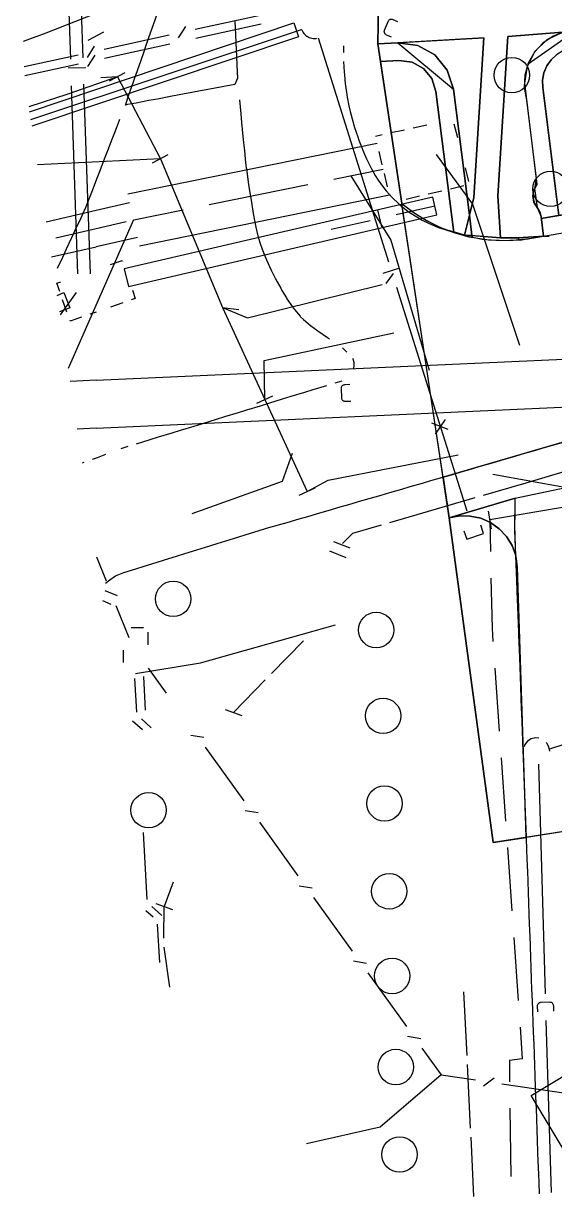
# Model space of a CAD drawing. Header units: metres. Extents: x 16996 to 17837, y 14166 to 14459.
# Drawn here: x 16995.9 to 17025.9, y 14165.7 to 14231.9 of the extents above; entities that cross this region are included whole.
import ezdxf

# ---------------------------------------------------------------- set-up
doc = ezdxf.new("R2010")
doc.units = ezdxf.units.M
for name, color, linetype in [('BOUNDARY', 7, 'Continuous'), ('BUILDING', 7, 'Continuous'), ('CURB', 7, 'Continuous'), ('ELECTR_CABLE', 7, 'Continuous'), ('ELECTR_CABLE_COMM', 7, 'Continuous'), ('GRASS', 7, 'Continuous'), ('HEAT', 7, 'Continuous'), ('ROAD', 7, 'Continuous'), ('SEWER', 7, 'Continuous'), ('SIDEWALK_PATH', 7, 'Continuous'), ('TREE', 3, 'Continuous'), ('WATER_PIPELINE', 7, 'Continuous')]:
    doc.layers.add(name, color=color, linetype=linetype)

msp = doc.modelspace()

# ---------------------------------------------------------------- linework, layer by layer
at = {"layer": 'BOUNDARY'}
msp.add_lwpolyline([(17086.324, 14204.689), (17083.326, 14203.909), (17081.136, 14203.311), (17031.358, 14189.757), (17028.798, 14186.705), (17022.402, 14185.707), (17019.92, 14204.018), (17015.895, 14230.746), (17015.969, 14235.048), (17018.642, 14235.703), (17022.27, 14237.547), (17025.714, 14237.547), (17035.068, 14242.944), (17034.741, 14254.456), (17039.442, 14254.604), (17076.395, 14256.033), (17076.099, 14262.906), (17079.399, 14263.049), (17088.794, 14263.416)], dxfattribs=at)
at = {"layer": 'BUILDING'}
msp.add_lwpolyline([(17096.633, 14186.742), (17091.486, 14185.367), (17091.358, 14185.333), (17088.478, 14184.584), (17086.404, 14184.018), (17042.348, 14172.022), (17041.181, 14171), (17039.508, 14169.814), (17037.722, 14168.807), (17035.843, 14167.987), (17033.889, 14167.364), (17031.882, 14166.945), (17027.65, 14166.284), (17024.552, 14171.442), (17104.968, 14219.742), (17117.324, 14199.169)], close=True, dxfattribs=at)
at = {"layer": 'CURB'}
for points in [[(17112.494, 14249.613), (17031.154, 14231.985), (17027.147, 14231.532), (17024.377, 14229.597)], [(17007.83, 14232.017), (17007.865, 14231.284), (17007.889, 14230.785), (17007.924, 14230.051), (17007.947, 14229.552), (17007.982, 14228.819), (17007.834, 14228.455), (17007.112, 14228.32), (17006.621, 14228.228), (17005.899, 14228.093), (17005.408, 14228.001), (17004.686, 14227.865), (17004.195, 14227.773), (17003.473, 14227.638), (17002.982, 14227.546), (17002.261, 14227.411), (17001.769, 14227.319), (17001.654, 14227.297), (17001.857, 14227.88), (17002.021, 14228.352), (17002.262, 14229.045), (17002.426, 14229.518), (17002.667, 14230.211), (17002.832, 14230.683), (17003.073, 14231.377), (17003.237, 14231.849), (17003.478, 14232.542)], [(17013.967, 14230.637), (17013.964, 14230.257)], [(17015.895, 14230.746), (17017.023, 14230.81), (17020.169, 14228.19), (17021.222, 14219.832)], [(17013.967, 14229.757), (17013.996, 14229.143), (17014.01, 14228.998), (17014.06, 14228.5), (17014.07, 14228.399), (17014.17, 14227.748), (17014.268, 14227.258), (17014.337, 14226.929), (17014.446, 14226.519), (17014.584, 14226.039), (17014.76, 14225.496), (17014.828, 14225.319), (17015.008, 14224.852), (17015.028, 14224.798), (17015.263, 14224.265), (17015.313, 14224.156), (17015.53, 14223.705), (17015.742, 14223.325), (17015.921, 14223.054), (17016.216, 14222.651), (17016.358, 14222.467), (17016.713, 14222.076), (17017.076, 14221.732), (17017.096, 14221.712), (17017.506, 14221.379), (17017.673, 14221.263), (17018.091, 14220.989), (17018.395, 14220.81), (17018.761, 14220.631), (17019.222, 14220.437), (17019.36, 14220.382), (17019.572, 14220.31), (17019.945, 14220.204)], [(17008.085, 14227.595), (17008.162, 14226.807), (17008.21, 14226.31), (17008.287, 14225.522), (17008.336, 14225.025), (17008.365, 14224.725), (17008.42, 14224.238), (17008.476, 14223.741), (17008.479, 14223.712), (17008.582, 14222.958), (17008.66, 14222.464), (17008.761, 14221.819), (17008.784, 14221.682), (17008.87, 14221.19), (17008.957, 14220.686), (17009.014, 14220.412), (17009.132, 14219.926), (17009.146, 14219.871), (17009.245, 14219.545), (17009.377, 14219.175), (17009.559, 14218.709), (17009.617, 14218.566), (17009.884, 14217.988), (17010.111, 14217.542), (17010.217, 14217.335), (17010.418, 14216.966), (17010.487, 14216.847), (17010.744, 14216.417), (17010.769, 14216.376), (17011.082, 14215.917), (17011.197, 14215.77), (17011.519, 14215.387), (17011.54, 14215.363), (17011.701, 14215.2), (17011.957, 14214.97), (17012.105, 14214.858), (17012.512, 14214.568), (17013.066, 14214.185), (17013.163, 14214.118)], [(17024.278, 14227.579), (17024.835, 14223.152), (17024.744, 14222.594), (17024.88, 14221.518), (17025.106, 14221), (17025.244, 14219.901), (17025.569, 14219.909), (17024.867, 14219.84), (17024.367, 14219.823), (17023.662, 14219.816)], [(16997.831, 14218.09), (16998.127, 14218.728), (16998.338, 14219.181), (16998.634, 14219.819), (16998.845, 14220.272), (16999.141, 14220.909), (16999.352, 14221.363), (16999.377, 14221.417), (16999.609, 14222.017), (16999.79, 14222.483), (17000.044, 14223.138), (17000.224, 14223.604), (17000.478, 14224.26), (17000.658, 14224.726), (17000.912, 14225.381), (17001.093, 14225.848), (17001.347, 14226.503)], [(17020.426, 14220.068), (17020.792, 14219.964)], [(17023.162, 14219.814), (17022.809, 14219.812)], [(17013.899, 14213.608), (17014.146, 14213.36)], [(17014.537, 14212.469), (17014.557, 14212.584), (17014.552, 14212.779), (17014.507, 14212.969), (17014.49, 14213.013)], [(17012.996, 14211.47), (17012.228, 14211.235), (17011.75, 14211.088), (17010.982, 14210.853), (17010.504, 14210.706), (17009.736, 14210.471), (17009.258, 14210.324), (17008.49, 14210.089), (17008.012, 14209.943), (17007.245, 14209.707), (17006.767, 14209.561), (17005.999, 14209.326), (17005.521, 14209.179), (17004.753, 14208.944), (17004.275, 14208.797), (17003.507, 14208.562), (17003.029, 14208.415), (17002.261, 14208.18)], [(17013.858, 14211.734), (17013.474, 14211.616)], [(17000.533, 14200.332), (17000.779, 14200.517), (17001.104, 14200.748), (17001.559, 14200.941), (17002.234, 14201.149), (17002.711, 14201.297), (17003.385, 14201.505), (17003.863, 14201.653), (17004.537, 14201.861), (17005.015, 14202.009), (17005.689, 14202.217), (17006.167, 14202.365), (17006.841, 14202.573), (17007.319, 14202.721), (17007.993, 14202.929), (17008.471, 14203.077), (17009.145, 14203.285), (17009.623, 14203.431), (17010.301, 14203.627), (17010.781, 14203.766), (17011.459, 14203.963), (17011.939, 14204.102), (17012.617, 14204.299), (17013.097, 14204.438), (17013.775, 14204.635), (17014.255, 14204.774), (17014.933, 14204.97), (17015.413, 14205.11), (17016.091, 14205.306), (17016.571, 14205.445), (17017.249, 14205.642), (17017.729, 14205.781), (17018.407, 14205.978), (17018.887, 14206.117), (17019.565, 14206.313), (17020.045, 14206.453), (17020.723, 14206.649), (17021.203, 14206.788), (17021.372, 14206.837), (17021.881, 14206.985), (17022.361, 14207.124), (17023.038, 14207.322), (17023.518, 14207.462), (17024.196, 14207.659), (17024.676, 14207.799), (17025.353, 14207.996), (17025.833, 14208.136), (17026.511, 14208.333)], [(17001.783, 14208.034), (17001.399, 14207.916)], [(16999.802, 14207.33), (17000.071, 14207.428), (17000.554, 14207.606)], [(16999.228, 14207.119), (16999.333, 14207.158)], [(17023.643, 14204.768), (17023.647, 14205.127)], [(17025.017, 14165.897), (17024.994, 14166.515), (17024.976, 14167.015), (17024.949, 14167.733), (17024.931, 14168.233), (17024.905, 14168.951), (17024.886, 14169.45), (17024.86, 14170.169), (17024.842, 14170.668), (17024.816, 14171.386), (17024.797, 14171.886), (17024.771, 14172.604), (17024.753, 14173.104), (17024.726, 14173.822), (17024.708, 14174.322), (17024.682, 14175.04), (17024.663, 14175.54), (17024.637, 14176.258), (17024.619, 14176.757), (17024.593, 14177.476), (17024.574, 14177.975), (17024.548, 14178.693), (17024.53, 14179.193), (17024.503, 14179.911), (17024.485, 14180.411), (17024.459, 14181.129), (17024.44, 14181.629), (17024.414, 14182.347), (17024.396, 14182.847), (17024.37, 14183.565), (17024.351, 14184.064), (17024.325, 14184.783), (17024.307, 14185.282), (17024.28, 14186), (17024.262, 14186.5), (17024.236, 14187.218), (17024.218, 14187.718), (17024.211, 14187.894), (17024.191, 14188.436), (17024.172, 14188.936), (17024.145, 14189.654), (17024.127, 14190.154), (17024.1, 14190.872), (17024.081, 14191.371), (17024.054, 14192.089), (17024.036, 14192.589), (17024.009, 14193.307), (17023.99, 14193.807), (17023.964, 14194.525), (17023.945, 14195.025), (17023.918, 14195.743), (17023.899, 14196.242), (17023.872, 14196.961), (17023.852, 14197.46), (17023.825, 14198.178), (17023.806, 14198.678), (17023.778, 14199.396), (17023.759, 14199.896), (17023.731, 14200.614), (17023.712, 14201.113), (17023.684, 14201.832), (17023.665, 14202.331), (17023.664, 14202.364), (17023.637, 14203.049), (17023.63, 14203.549), (17023.637, 14204.268)]]:
    msp.add_lwpolyline(points, dxfattribs=at)
at = {"layer": 'ELECTR_CABLE'}
for points in [[(16999.557, 14230.959), (17000.443, 14231.424)], [(17000.763, 14228.661), (17001.649, 14229.125)], [(17001.206, 14228.893), (16998.402, 14227.92), (16996.204, 14227.198)], [(17001.206, 14228.893), (17000.274, 14228.834)], [(17001.206, 14228.893), (17003.633, 14224.269)], [(17003.19, 14224.037), (17004.076, 14224.501)], [(17003.633, 14224.269), (16996.697, 14223.924)], [(17003.633, 14224.269), (17007.125, 14215.888), (17009.515, 14210.696)], [(17007.125, 14215.888), (17008.542, 14215.289), (17016.134, 14217.174)], [(17007.125, 14215.888), (17008.051, 14215.768)], [(17009.515, 14210.696), (17009.489, 14212.901), (17016.795, 14214.448)], [(17047.364, 14211.613), (17047.795, 14210.383), (17028.416, 14205.378), (17022.384, 14206.471)], [(17009.061, 14210.487), (17009.969, 14210.905)], [(17009.515, 14210.696), (17011.905, 14205.505)], [(17011.058, 14207.651), (17010.49, 14206.061), (17005.409, 14204.245)], [(17011.905, 14205.505), (17013.09, 14206.149), (17020.429, 14207.569)], [(17024.259, 14206.003), (17026.407, 14206.63)], [(17021.86, 14205.302), (17024.259, 14206.003)], [(17011.451, 14205.296), (17012.359, 14205.714)], [(17016.58, 14203.761), (17021.38, 14205.162)], [(17027.745, 14204.852), (17022.21, 14203.9)], [(17022.125, 14204.393), (17022.295, 14203.407)], [(17013.907, 14202.572), (17014.484, 14203.149), (17016.1, 14203.621)], [(17022.21, 14203.9), (17022.248, 14202.113)], [(17014.337, 14202.302), (17013.41, 14202.676)], [(17014.118, 14201.759), (17013.191, 14202.133)], [(17022.28, 14200.614), (17022.34, 14197.79), (17022.393, 14197.042)], [(17009.898, 14195.245), (17011.695, 14197.087)], [(17022.498, 14195.546), (17022.748, 14191.981)], [(17007.752, 14193.045), (17009.549, 14194.887)], [(17007.281, 14193.213), (17008.223, 14192.877)], [(17022.853, 14190.484), (17023.104, 14186.919)], [(17023.209, 14185.423), (17023.459, 14181.858)], [(17004.343, 14183.483), (17003.85, 14182.1)], [(17003.379, 14182.268), (17004.321, 14181.932)], [(17003.815, 14180.315), (17003.85, 14182.1)], [(17023.564, 14180.361), (17023.815, 14176.796)], [(17004.155, 14177.546), (17003.842, 14179.817)], [(17020.732, 14177.294), (17020.91, 14173.697)], [(17023.92, 14175.3), (17024.045, 14173.517)], [(17024.045, 14173.517), (17023.32, 14173.42), (17023.333, 14172.225)], [(17020.934, 14173.198), (17021.112, 14169.601)], [(17023.35, 14170.725), (17023.392, 14166.872)], [(17021.136, 14169.102), (17021.302, 14165.747)]]:
    msp.add_lwpolyline(points, dxfattribs=at)
at = {"layer": 'ELECTR_CABLE_COMM'}
for points in [[(17005.591, 14231.572), (17009.265, 14232.372)], [(17004.655, 14231.097), (17005.061, 14231.728)], [(17005.632, 14231.07), (17009.32, 14231.872)], [(17000.451, 14230.454), (17004.125, 14231.253)], [(16999.515, 14229.979), (16999.92, 14230.61)], [(17000.478, 14229.948), (17004.167, 14230.751)], [(16995.937, 14229.472), (16998.985, 14230.135)], [(16999.543, 14229.474), (16999.948, 14230.104)], [(16995.988, 14228.971), (16999.013, 14229.629)], [(17000.026, 14201.817), (17000.563, 14200.476)], [(17000.37, 14199.35), (17000.84, 14199.149)], [(17000.497, 14199.927), (17001.186, 14199.632)], [(17001.12, 14199.083), (17001.841, 14197.28)], [(17002.23, 14195.24), (17005.893, 14195.841), (17013.513, 14197.982)], [(17002.682, 14197.817), (17001.982, 14197.817)], [(17002.932, 14196.867), (17002.932, 14197.567)], [(17001.532, 14196.567), (17001.532, 14195.867)], [(17002.932, 14195.548), (17003.963, 14194.133)], [(17002.298, 14193.06), (17002.192, 14194.954)], [(17002.792, 14193.183), (17002.686, 14195.081)], [(17003.113, 14192.184), (17002.555, 14192.684)], [(17002.62, 14192.062), (17002.061, 14192.561)], [(17005.346, 14191.764), (17006.086, 14191.644)], [(17006.154, 14191.095), (17008.335, 14188.068)], [(17008.403, 14187.519), (17009.143, 14187.399)], [(17009.211, 14186.851), (17011.392, 14183.824)], [(17002.891, 14182.491), (17002.679, 14186.278)], [(17011.461, 14183.275), (17012.2, 14183.155)], [(17003.707, 14181.597), (17003.149, 14182.096)], [(17012.269, 14182.606), (17014.45, 14179.579)], [(17003.212, 14181.492), (17002.8, 14181.861)], [(17003.591, 14178.945), (17003.47, 14181.098)], [(17014.518, 14179.031), (17015.258, 14178.91)], [(17015.326, 14178.362), (17017.507, 14175.335)], [(17017.575, 14174.786), (17018.315, 14174.666)], [(17018.384, 14174.118), (17019.474, 14172.604)], [(17019.474, 14172.604), (17016.035, 14169.655), (17011.864, 14168.723)], [(17019.474, 14172.604), (17021.41, 14172.322)], [(17021.852, 14171.99), (17022.453, 14172.438)], [(17022.895, 14172.105), (17026.767, 14171.541)]]:
    msp.add_lwpolyline(points, dxfattribs=at)
at = {"layer": 'GRASS'}
for points in [[(17112.309, 14248.55), (17031.366, 14231.007), (17030.324, 14230.809), (17029.274, 14230.663), (17028.218, 14230.571), (17027.159, 14230.532), (17026.739, 14230.483), (17026.343, 14230.348), (17025.984, 14230.134), (17025.674, 14229.847), (17025.431, 14229.501), (17025.268, 14229.116), (17025.189, 14228.705), (17025.197, 14228.282), (17026.106, 14221.065), (17044.074, 14224.183), (17058.195, 14227.094), (17075.393, 14230.46), (17096.871, 14234.654)], [(17096.871, 14234.654), (17075.393, 14230.46), (17058.195, 14227.094), (17044.074, 14224.183), (17025.119, 14220.894), (17025.244, 14219.901), (17044.26, 14223.2), (17058.392, 14226.114), (17075.584, 14229.478), (17097.067, 14233.673)], [(17026.443, 14231.438), (17025.788, 14231.187), (17025.207, 14230.794), (17024.726, 14230.272), (17024.378, 14229.652), (17024.184, 14228.978), (17024.149, 14228.278), (17024.278, 14227.579), (17024.835, 14223.152), (17024.843, 14223.009), (17024.83, 14222.867), (17024.797, 14222.728), (17024.744, 14222.594), (17024.658, 14222.319), (17024.653, 14222.036), (17024.728, 14221.763), (17024.88, 14221.518), (17024.964, 14221.402), (17025.03, 14221.275), (17025.078, 14221.141), (17025.106, 14221), (17025.119, 14220.894), (17026.106, 14221.064), (17025.197, 14228.282), (17025.189, 14228.705), (17025.268, 14229.116), (17025.431, 14229.501), (17025.674, 14229.847), (17025.984, 14230.134)]]:
    msp.add_lwpolyline(points, dxfattribs=at)
for points in [[(17020.169, 14228.19), (17019.816, 14229.272), (17019.113, 14230.12), (17018.151, 14230.659), (17017.023, 14230.81), (17015.895, 14230.746), (17016.044, 14229.753), (17017.08, 14229.812), (17017.832, 14229.711), (17018.473, 14229.352), (17018.942, 14228.786), (17019.177, 14228.065), (17020.179, 14220.111), (17020.376, 14220.048), (17020.575, 14219.989), (17020.775, 14219.935), (17020.976, 14219.886), (17021.032, 14219.873), (17021.087, 14219.86), (17021.154, 14219.846), (17021.222, 14219.832), (17021.209, 14219.933), (17021.15, 14219.937), (17020.792, 14219.964), (17021.064, 14221.084)], [(17017.08, 14229.812), (17016.044, 14229.753), (17017.251, 14221.744), (17017.923, 14221.234), (17018.638, 14220.79), (17019.391, 14220.415), (17020.179, 14220.111), (17019.177, 14228.065), (17018.942, 14228.786), (17018.473, 14229.352), (17017.832, 14229.711)], [(17021.064, 14221.084), (17020.792, 14219.964), (17021.15, 14219.937), (17021.209, 14219.933)], [(17023.682, 14201.887), (17023.473, 14202.456), (17023.158, 14202.966), (17022.748, 14203.403), (17022.254, 14203.753), (17021.7, 14203.997), (17021.114, 14204.123), (17020.515, 14204.131), (17019.92, 14204.018), (17022.402, 14185.707), (17024.273, 14185.999), (17024.211, 14187.894), (17023.904, 14196.132)]]:
    msp.add_lwpolyline(points, close=True, dxfattribs=at)
at = {"layer": 'HEAT'}
for points in [[(17016.637, 14225.741), (17017.4, 14225.906)], [(17017.889, 14226.013), (17018.652, 14226.178)], [(17020.192, 14226.234), (17020.382, 14225.476)], [(17001.798, 14222.286), (17015.861, 14225.15)], [(17015.767, 14225.552), (17016.148, 14225.634)], [(17016.15, 14223.925), (17015.971, 14224.685)], [(17019.196, 14224.5), (17021.238, 14221.712), (17023.882, 14213.756)], [(17013.419, 14223.122), (17016.205, 14223.689)], [(17014.366, 14223.315), (17016.639, 14219.684), (17018.797, 14212.343)], [(17016.444, 14222.678), (17016.265, 14223.438)], [(17020.816, 14223.749), (17021.006, 14222.992)], [(17006.377, 14221.688), (17011.949, 14222.823)], [(17019.501, 14222.447), (17018.741, 14222.27)], [(17020.748, 14222.738), (17019.988, 14222.561)], [(16999.996, 14221.362), (17001.89, 14221.794)], [(17002.443, 14219.356), (17016.549, 14222.229)], [(17018.254, 14222.156), (17017.493, 14221.979)], [(16997.18, 14220.719), (17000, 14221.362)], [(17002.121, 14220.821), (17004.907, 14221.388)], [(17002.113, 14220.819), (16998.427, 14212.435)], [(17000, 14220.337), (17001.706, 14220.726)], [(16997.726, 14219.817), (17000, 14220.337)], [(17000.004, 14219.312), (17002.336, 14219.844)], [(16997.478, 14218.735), (17000, 14219.311)]]:
    msp.add_lwpolyline(points, dxfattribs=at)
at = {"layer": 'ROAD'}
msp.add_lwpolyline([(17037.749, 14211.606), (17019.576, 14206.313), (17019.575, 14206.313), (17019.575, 14206.314), (17017.278, 14221.565), (17017.251, 14221.743), (17017.251, 14221.744), (17017.252, 14221.744), (17017.839, 14221.293), (17018.461, 14220.892), (17019.114, 14220.543), (17019.794, 14220.249), (17019.795, 14220.249), (17020.954, 14219.891), (17020.955, 14219.891), (17022.145, 14219.693), (17022.147, 14219.693), (17023.353, 14219.656), (17023.355, 14219.656), (17024.561, 14219.783), (17024.93, 14219.847), (17031.188, 14220.932)], dxfattribs=at)
at = {"layer": 'SEWER'}
for points in [[(16997.177, 14231.374), (17010.857, 14236.759), (17010.127, 14238.397), (16996.04, 14233.13)], [(16996.246, 14226.918), (17011.165, 14231.942), (17011.422, 14231.149), (16996.369, 14226.101)], [(17017.02, 14231.991), (17016.765, 14232.101), (17016.728, 14232.114), (17016.698, 14232.12), (17016.656, 14232.126), (17016.615, 14232.123), (17016.581, 14232.115), (17016.546, 14232.098), (17016.515, 14232.077), (17016.497, 14232.054), (17016.482, 14232.031), (17016.251, 14231.493), (17016.245, 14231.468), (17016.243, 14231.447), (17016.246, 14231.418), (17016.253, 14231.395), (17016.265, 14231.365), (17016.28, 14231.336), (17016.304, 14231.31), (17016.34, 14231.278), (17016.372, 14231.259), (17016.656, 14231.136)], [(16995.903, 14230.897), (16997.177, 14231.374)], [(16996.311, 14226.485), (17011.594, 14231.565)], [(17011.597, 14231.557), (17011.606, 14231.532), (17011.637, 14231.461), (17011.676, 14231.394), (17011.721, 14231.331), (17011.773, 14231.273), (17011.83, 14231.221), (17011.893, 14231.175), (17011.96, 14231.136), (17012.03, 14231.104), (17012.104, 14231.079), (17012.179, 14231.062), (17012.256, 14231.053), (17012.334, 14231.052), (17012.411, 14231.059), (17012.448, 14231.066)], [(17012.531, 14231.086), (17016.501, 14218.463)], [(17017.122, 14218.104), (17016.177, 14217.807)], [(17016.763, 14217.792), (17016.357, 14217.235)], [(17016.951, 14217.032), (17020.921, 14204.409)], [(17000, 14211.786), (17028.069, 14213.037)], [(16998.533, 14211.731), (17000, 14211.797)], [(17014.324, 14211.535), (17014.046, 14211.523), (17014.007, 14211.518), (17013.978, 14211.51), (17013.937, 14211.497), (17013.901, 14211.477), (17013.875, 14211.455), (17013.851, 14211.424), (17013.832, 14211.391), (17013.826, 14211.363), (17013.823, 14211.336), (17013.849, 14210.751), (17013.854, 14210.726), (17013.862, 14210.706), (17013.877, 14210.681), (17013.894, 14210.664), (17013.918, 14210.642), (17013.944, 14210.622), (17013.977, 14210.61), (17014.023, 14210.596), (17014.06, 14210.593), (17014.37, 14210.607)], [(17000, 14209.084), (17028.351, 14210.347)], [(17019.871, 14209.001), (17018.938, 14209.359)], [(17019.689, 14209.573), (17019.135, 14208.74)], [(16998.937, 14209.046), (17000, 14209.095)], [(17020.752, 14203.286), (17020.911, 14202.812), (17021.859, 14203.131), (17021.7, 14203.605)], [(17029.847, 14192.375), (17025.576, 14190.967)], [(17024.982, 14191.587), (17024.794, 14191.606), (17024.556, 14191.551), (17024.349, 14191.423), (17024.193, 14191.234), (17024.143, 14191.101)], [(17025.592, 14190.858), (17025.552, 14191.099), (17025.437, 14191.314), (17025.406, 14191.344)], [(17024.955, 14190.121), (17025.338, 14177.172)], [(17025.828, 14176.197), (17025.82, 14176.474), (17025.816, 14176.513), (17025.809, 14176.543), (17025.796, 14176.584), (17025.777, 14176.62), (17025.755, 14176.647), (17025.725, 14176.671), (17025.692, 14176.691), (17025.664, 14176.697), (17025.637, 14176.7), (17025.052, 14176.683), (17025.027, 14176.678), (17025.006, 14176.67), (17024.981, 14176.656), (17024.964, 14176.639), (17024.941, 14176.616), (17024.921, 14176.59), (17024.909, 14176.557), (17024.894, 14176.511), (17024.89, 14176.474), (17024.9, 14176.165)], [(17025.382, 14175.673), (17025.669, 14165.975)]]:
    msp.add_lwpolyline(points, dxfattribs=at)
at = {"layer": 'SIDEWALK_PATH'}
for points in [[(17015.952, 14234.046), (17015.895, 14230.746), (17021.886, 14231.086), (17021.308, 14222.088), (17021.064, 14221.084), (17021.209, 14219.933), (17022.809, 14219.812), (17022.67, 14222.177), (17023.227, 14231.159), (17026.328, 14231.408), (17026.529, 14231.46), (17026.733, 14231.499), (17026.939, 14231.523), (17027.147, 14231.532), (17028.156, 14231.569), (17029.162, 14231.657), (17030.162, 14231.796), (17031.154, 14231.985)], [(17037.749, 14211.606), (17019.575, 14206.313), (17019.92, 14204.018), (17023.647, 14205.127), (17027.844, 14206.018)], [(17028.568, 14186.67), (17024.28, 14186), (17024.211, 14187.894), (17023.774, 14201.241), (17023.764, 14201.404), (17023.746, 14201.567), (17023.718, 14201.728), (17023.682, 14201.887), (17023.627, 14203.315), (17023.647, 14205.127), (17027.844, 14206.018)]]:
    msp.add_lwpolyline(points, dxfattribs=at)
for points in [[(17020.169, 14228.19), (17021.064, 14221.084), (17021.308, 14222.088), (17021.886, 14231.086), (17017.023, 14230.81), (17018.151, 14230.659), (17019.113, 14230.12), (17019.816, 14229.272)], [(17025.106, 14221), (17025.078, 14221.141), (17025.03, 14221.275), (17024.964, 14221.402), (17024.88, 14221.518), (17024.703, 14221.826), (17024.646, 14222.166), (17024.707, 14222.505), (17024.886, 14222.812), (17024.181, 14228.532), (17024.338, 14229.489), (17024.777, 14230.327), (17025.455, 14230.986), (17026.328, 14231.408), (17023.227, 14231.159), (17022.67, 14222.177), (17022.809, 14219.812), (17023.806, 14219.817), (17025.244, 14219.901)], [(17023.806, 14219.817), (17023.662, 14219.816), (17022.809, 14219.812), (17022.348, 14219.847), (17021.85, 14219.884), (17021.15, 14219.937), (17020.792, 14219.964), (17020.426, 14220.068), (17019.945, 14220.204), (17019.794, 14220.249), (17020.777, 14219.934), (17021.787, 14219.735), (17022.812, 14219.652), (17023.844, 14219.688)], [(17025.244, 14219.901), (17023.806, 14219.817), (17023.844, 14219.688), (17024.024, 14219.706), (17024.203, 14219.728), (17024.382, 14219.753), (17024.561, 14219.782)], [(17023.647, 14205.127), (17019.92, 14204.018), (17020.515, 14204.131), (17021.114, 14204.123), (17021.7, 14203.997), (17022.254, 14203.753), (17022.748, 14203.403), (17023.158, 14202.966), (17023.473, 14202.456), (17023.682, 14201.887), (17023.627, 14203.315)]]:
    msp.add_lwpolyline(points, close=True, dxfattribs=at)
at = {"layer": 'TREE'}
for centre in [(17023.456, 14228.983), (17025.642, 14222.569), (17004.352, 14199.448), (17015.805, 14197.694), (17016.193, 14192.851), (17016.276, 14187.915), (17002.963, 14187.532), (17016.54, 14182.96), (17016.701, 14178.184), (17016.908, 14173.051), (17017.123, 14168.12)]:
    msp.add_circle(centre, 1, dxfattribs=at)
at = {"layer": 'WATER_PIPELINE'}
for points in [[(16998.189, 14240.497), (16998.55, 14229.889)], [(16998.885, 14240.655), (16999.248, 14229.968)], [(16999.414, 14229.404), (16998.417, 14229.37)], [(16998.601, 14228.389), (16998.961, 14217.781)], [(16999.299, 14228.469), (16999.662, 14217.782)], [(17001.587, 14218.067), (17001.821, 14217.059), (17019.234, 14221.099), (17019, 14222.107), (17001.587, 14218.067)], [(17015.879, 14221.396), (17016.098, 14220.422)], [(17016.923, 14221.121), (17019.116, 14221.614)], [(17013.267, 14220.298), (17015.46, 14220.791)], [(17000.819, 14218.304), (17001.47, 14218.529), (17001.485, 14218.488)], [(16997.949, 14216.791), (16997.789, 14217.254), (16998.018, 14217.333)], [(16997.805, 14216.567), (16998.189, 14216.718), (16998.526, 14215.862), (16997.945, 14215.634)], [(16998.869, 14216.733), (16997.972, 14215.459)], [(17002.052, 14216.851), (17002.212, 14216.388), (17001.983, 14216.308)], [(16998.353, 14215.626), (16998.113, 14216.318)], [(17001.511, 14216.145), (17000.819, 14215.905)], [(16999.181, 14215.338), (16998.531, 14215.112), (16998.516, 14215.154)], [(17000, 14215.621), (16999.654, 14215.502)]]:
    msp.add_lwpolyline(points, dxfattribs=at)

doc.saveas('drawing.dxf')
